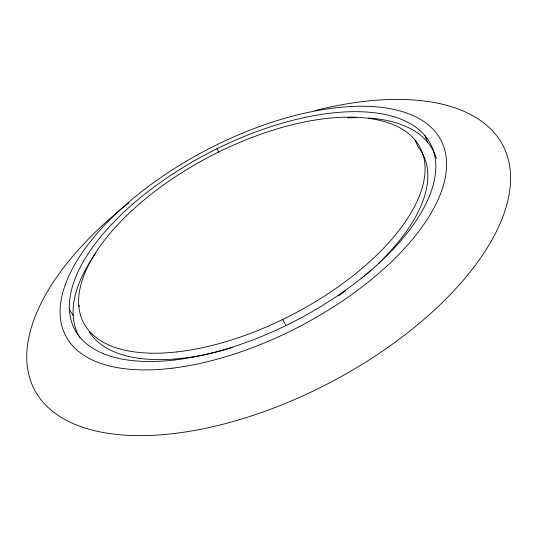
<?xml version="1.0" encoding="UTF-8"?>
<svg xmlns="http://www.w3.org/2000/svg" width="535" height="535" viewBox="0 0 535 535"><rect width="100%" height="100%" fill="white"/><g stroke="black" fill="none" stroke-linecap="round" stroke-linejoin="round"><path stroke-width="0.8" d="M69.43 309.705L73.188 315.503M78.739 305.144L79.568 306.435M282.721 319.489L285.964 325.634M216.942 148.75L218.721 152.201M415.26 140.25L417.909 146.717A189.049 89.94 -27.5 0 1 378.7 263.22M424.877 135.542L427.492 142.029M79.682 337.317A199.943 95.25 -27.5 0 1 95.638 253.356M347.589 117.874A199.943 95.25 -27.5 0 1 356.143 117.646M368.515 118.028A199.943 95.25 -27.5 0 1 436.399 158.474M371.029 270.335A189.049 89.94 -27.5 0 1 366.147 274.615M364.897 275.679A189.049 89.94 -27.5 0 1 363.633 276.749M362.362 277.812A189.049 89.94 -27.5 0 1 361.078 278.869M345.63 290.833A189.049 89.94 -27.5 0 1 338.595 295.842M232.491 347.529A189.049 89.94 -27.5 0 1 89.298 331.981M315.168 110.571A264.156 130.44 -27.5 0 1 486.837 248.507A264.156 130.44 -27.5 0 1 112.731 433.972A264.156 130.44 -27.5 0 1 128.734 202.999M172.13 368.214A211.606 99.771 -27.5 0 0 445.842 154.775A211.606 99.771 -27.5 0 0 142.089 191.242A211.606 99.771 -27.5 0 0 172.13 368.214M174.102 360.048A200.632 94.461 -27.5 0 0 435.209 158.42A200.632 94.461 -27.5 0 0 148.422 191.296A200.632 94.461 -27.5 0 0 174.102 360.048M176.276 351.983A189.698 89.198 -27.5 0 0 424.63 162.045A189.698 89.198 -27.5 0 0 154.635 191.523A189.698 89.198 -27.5 0 0 176.276 351.983"/></g></svg>
